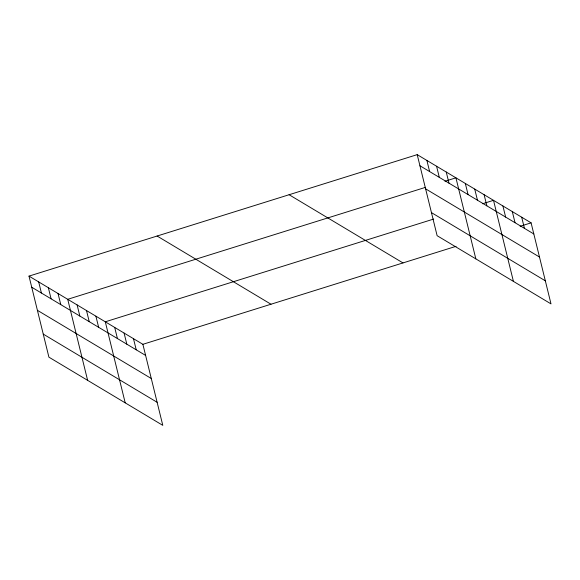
<?xml version="1.0" encoding="UTF-8"?>
<svg xmlns="http://www.w3.org/2000/svg" width="580" height="580" viewBox="0 0 580 580"><rect width="100%" height="100%" fill="white"/><g stroke="black" fill="none" stroke-linecap="round" stroke-linejoin="round"><path stroke-width="0.87" d="M29 276.116L142.883 344.31L162.791 425.358L48.908 357.157L29 276.116L417.209 154.643L531.091 222.843L551 303.884L437.117 235.69L417.209 154.643M425.589 187.325L67.722 299.302L87.623 380.349M444.976 181.257L455.931 177.828L475.839 258.876M433.673 219.059L105.299 321.806L125.207 402.853M482.553 203.761L493.515 200.339L513.416 281.38M142.883 344.31L456.083 246.311M520.137 226.265L531.091 222.843M419.942 165.764L533.825 233.965M425.611 188.841L539.494 257.034M431.447 212.613L545.33 280.814M289.101 194.728L402.984 262.921M157.107 236.031L270.99 304.224M31.733 287.231L145.616 355.431M37.403 310.307L151.278 378.508M43.239 334.087L157.122 402.281M521.696 217.217L524.429 228.332M512.299 211.591L515.033 222.706M502.911 205.965L505.637 217.079M484.119 194.706L486.852 205.827M474.723 189.08L477.456 200.201M465.327 183.454L468.06 194.575M446.252 172.035L448.985 183.157M436.573 166.235L439.307 177.357M426.895 160.442L429.62 171.564M133.487 338.684L136.22 349.805M124.091 333.058L126.824 344.179M114.695 327.432L117.428 338.553M95.903 316.18L98.636 327.301M86.507 310.554L89.24 321.675M77.118 304.928L79.844 316.049M58.036 293.502L60.769 304.623M48.358 287.709L51.091 298.83M38.679 281.909L41.412 293.031"/></g></svg>
